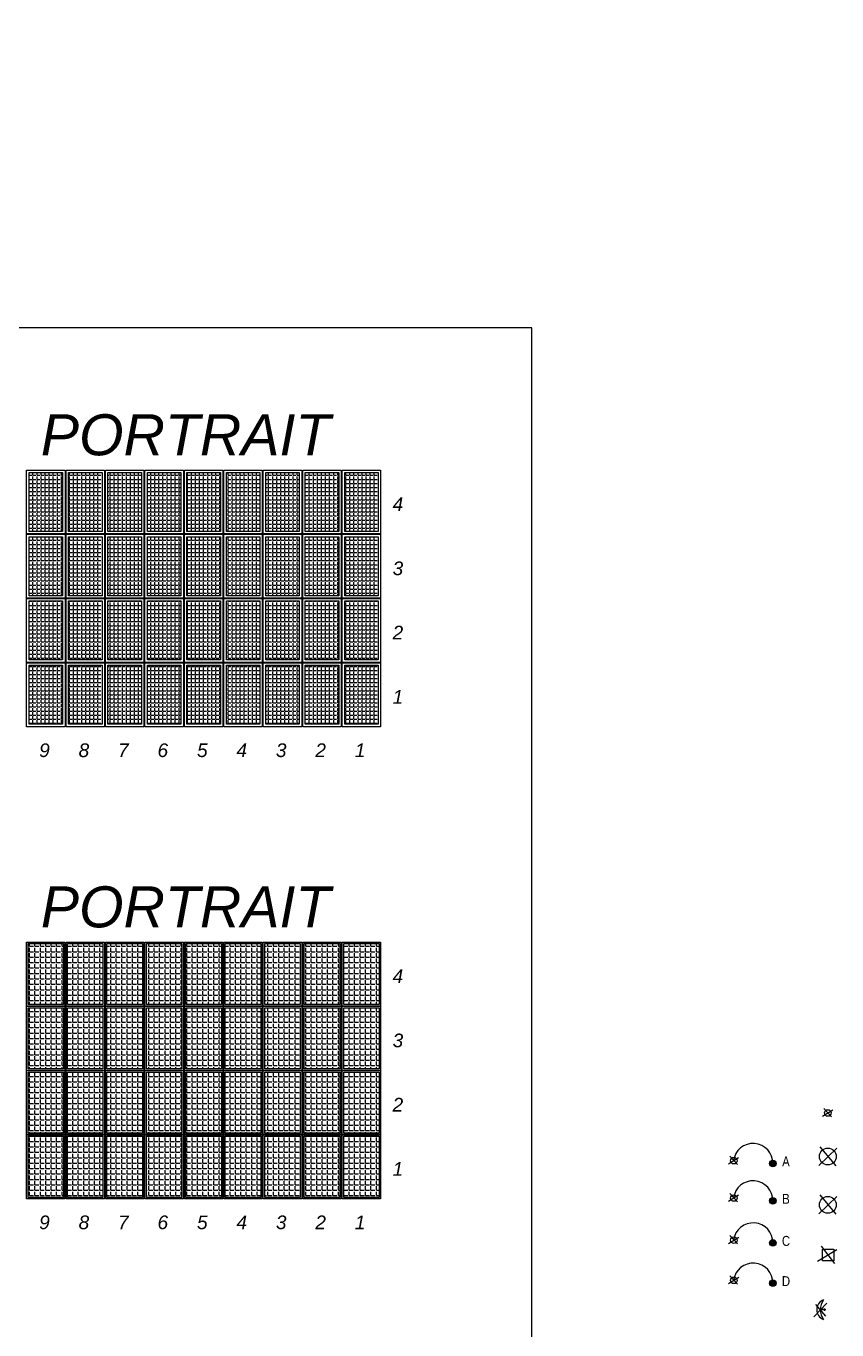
# Model space of a CAD drawing. Header units: feet. Extents: x -13431 to 12907, y 13448 to 29871.
# Drawn here: x 3388 to 4211, y 14519 to 15842 of the extents above; entities that cross this region are included whole.
import ezdxf
from ezdxf.enums import TextEntityAlignment as Align

# ---------------------------------------------------------------- set-up
doc = ezdxf.new("R2010")
doc.units = ezdxf.units.FT
doc.header["$MEASUREMENT"] = 0
doc.layers.add('LOCKED (NO PRINT)', color=7, linetype='Continuous', plot=False)
for name, color, linetype in [('MODULE FRAME', 9, 'Continuous'), ('MODULE HATCH', 7, 'Continuous'), ('Z - MODULE FRAME', 9, 'Continuous'), ('Z - ROOF', 3, 'Continuous')]:
    doc.layers.add(name, color=color, linetype=linetype)
doc.styles.add('PAPER SPACE TXT', font='technic_.ttf', dxfattribs={"height": 0.125})
doc.styles.add('style1', font='ariali.ttf')

# ---------------------------------------------------------------- blocks, each defined once
blk = doc.blocks.new('A$C6EF85B4C')
h = blk.add_hatch()
h.set_pattern_fill('ANGLE', color=9, scale=15)
h.set_pattern_definition([(0, (0, 0), (0, 4.125), [3, -1.125]), (90, (0, 0), (-4.125, 3e-16), [3, -1.125])])
h.paths.add_polyline_path([(-19.2, 21.6), (-19.2, -38.3), (14.8, -38.3), (14.8, 21.6)])
at = {"layer": 'Z - MODULE FRAME', "color": 7, "linetype": 'Continuous', "flags": 128}
blk.add_lwpolyline([(17.3, -40.8), (-21.7, -40.8), (-21.7, 24.1), (17.3, 24.1)], close=True, dxfattribs=at)
at = {"layer": 'Z - MODULE FRAME', "color": 8, "linetype": 'Continuous', "flags": 128}
blk.add_lwpolyline([(14.8, -38.3), (-19.2, -38.3), (-19.2, 21.6), (14.8, 21.6)], close=True, dxfattribs=at)
blk = doc.blocks.new('A$C20456FC4')
at = {"layer": 'MODULE FRAME'}
h = blk.add_hatch(dxfattribs=at)
h.set_pattern_fill('ANGLE', color=256, scale=20)
h.set_pattern_definition([(0, (8.925, 25.2446), (0, 5.5), [4, -1.5]), (90, (8.925, 25.2446), (-5.5, 3e-16), [4, -1.5])])
h.paths.add_polyline_path([(24.7, 47.9), (-11.3, 47.9), (-11.3, -14.1), (24.7, -14.1)])
at = {"layer": 'MODULE FRAME', "color": 10, "linetype": 'Continuous', "flags": 128}
blk.add_lwpolyline([(26.2, -15.6), (-12.8, -15.6), (-12.8, 49.4), (26.2, 49.4)], close=True, dxfattribs=at)
at = {"layer": 'MODULE FRAME', "color": 1, "linetype": 'Continuous', "flags": 128}
blk.add_lwpolyline([(24.7, -14.1), (-11.3, -14.1), (-11.3, 47.9), (24.7, 47.9)], close=True, dxfattribs=at)
blk = doc.blocks.new('*U126')
at = {"layer": 'Z - ROOF'}
h = blk.add_hatch(color=256, dxfattribs=at)
h.dxf.hatch_style = 1
h.paths.add_polyline_path([(43, -2.9, 1), (36.3, -2.9, 1)])
at = {"color": 3}
blk.add_circle((0, 0), 3.33, dxfattribs=at)
at = {"color": 7}
blk.add_circle((39.7, -2.9), 3.33, dxfattribs=at)
at = {"layer": 'Z - ROOF', "color": 3, "flags": 128}
for points in [[(-5.4, -3.3), (5, 3.1)], [(-4.1, 4.5), (3.7, -3.9)]]:
    blk.add_lwpolyline(points, dxfattribs=at)
at = {"layer": 'Z - ROOF', "color": 3}
blk.add_arc((19.7, -2.5), 20, 358.9278, 173.1211, dxfattribs=at)
at = {"style": 'PAPER SPACE TXT'}
blk.add_text('A', height=10.1, dxfattribs=at).set_placement((53, -0.8), align=Align.MIDDLE_CENTER)
blk = doc.blocks.new('*U123')
at = {"layer": 'Z - ROOF'}
h = blk.add_hatch(color=256, dxfattribs=at)
h.dxf.hatch_style = 1
h.paths.add_polyline_path([(43, -2.9, 1), (36.3, -2.9, 1)])
at = {"color": 3}
blk.add_circle((0, 0), 3.33, dxfattribs=at)
at = {"color": 7}
blk.add_circle((39.7, -2.9), 3.33, dxfattribs=at)
at = {"layer": 'Z - ROOF', "color": 3, "flags": 128}
for points in [[(-5.4, -3.3), (5, 3.1)], [(-4.1, 4.5), (3.7, -3.9)]]:
    blk.add_lwpolyline(points, dxfattribs=at)
at = {"layer": 'Z - ROOF', "color": 3}
blk.add_arc((19.7, -2.5), 20, 358.9278, 173.1211, dxfattribs=at)
at = {"style": 'PAPER SPACE TXT'}
blk.add_text('B', height=10.1, dxfattribs=at).set_placement((53, -0.8), align=Align.MIDDLE_CENTER)
blk = doc.blocks.new('OBSTRUCTION C')
at = {"layer": 'Z - ROOF'}
h = blk.add_hatch(color=256, dxfattribs=at)
h.dxf.hatch_style = 1
h.paths.add_polyline_path([(43, -2.9, 1), (36.3, -2.9, 1)])
at = {"color": 3}
blk.add_circle((0, 0), 3.33, dxfattribs=at)
at = {"color": 7}
blk.add_circle((39.7, -2.9), 3.33, dxfattribs=at)
at = {"layer": 'Z - ROOF', "color": 3, "flags": 128}
for points in [[(-5.4, -3.3), (5, 3.1)], [(-4.1, 4.5), (3.7, -3.9)]]:
    blk.add_lwpolyline(points, dxfattribs=at)
at = {"layer": 'Z - ROOF', "color": 3}
blk.add_arc((19.7, -2.5), 20, 358.9278, 173.1211, dxfattribs=at)
at = {"style": 'PAPER SPACE TXT'}
blk.add_text('C', height=10.1, dxfattribs=at).set_placement((53, -0.8), align=Align.MIDDLE_CENTER)
blk = doc.blocks.new('OBSTRUCTION D')
at = {"layer": 'Z - ROOF'}
h = blk.add_hatch(color=256, dxfattribs=at)
h.dxf.hatch_style = 1
h.paths.add_polyline_path([(43, -2.9, 1), (36.3, -2.9, 1)])
at = {"color": 3}
blk.add_circle((0, 0), 3.33, dxfattribs=at)
at = {"color": 7}
blk.add_circle((39.7, -2.9), 3.33, dxfattribs=at)
at = {"layer": 'Z - ROOF', "color": 3, "flags": 128}
for points in [[(-5.4, -3.3), (5, 3.1)], [(-4.1, 4.5), (3.7, -3.9)]]:
    blk.add_lwpolyline(points, dxfattribs=at)
at = {"layer": 'Z - ROOF', "color": 3}
blk.add_arc((19.7, -2.5), 20, 358.9278, 173.1211, dxfattribs=at)
at = {"style": 'PAPER SPACE TXT'}
blk.add_text('D', height=10.1, dxfattribs=at).set_placement((53, -0.8), align=Align.MIDDLE_CENTER)

msp = doc.modelspace()

# ---------------------------------------------------------------- linework, layer by layer
at = {"color": 3}
for points in [[(4196.17, 14600.87), (4207.65, 14600.87), (4207.65, 14589.02), (4196.17, 14589.02)], [(4194.24, 14539.9), (4199.14, 14539.9), (4199.14, 14539.2), (4194.24, 14539.2)], [(4199.14, 14540.14), (4197.89, 14540.14), (4197.89, 14538.96), (4199.14, 14538.96)]]:
    msp.add_lwpolyline(points, close=True, dxfattribs=at)
for centre, radius in [((4201.72, 14739.12), 3.33), ((4201.72, 14694.95), 8.52), ((4201.72, 14645.95), 8.52)]:
    msp.add_circle(centre, radius, dxfattribs=at)
for centre, radius, start, end in [((4201.2, 14539.55), 10.73, 111.32407, 248.67593), ((4212.13, 14539.55), 17.88, 146.01232, 213.98768)]:
    msp.add_arc(centre, radius, start, end, dxfattribs=at)
at = {"layer": 'LOCKED (NO PRINT)', "color": 7}
msp.add_lwpolyline([(3901.35, 13447.59), (3901.35, 15535.8), (2229.07, 15535.8), (2229.07, 23025.69), (-13430.82, 23025.69), (-13430.82, 13447.59), (3901.35, 13447.59)], dxfattribs=at)
at = {"layer": 'Z - ROOF', "color": 3, "flags": 128}
for points in [[(4196.32, 14735.76), (4206.7, 14742.19)], [(4197.57, 14743.54), (4205.35, 14735.14)], [(4192.69, 14685.95), (4210.75, 14703.27)], [(4193.62, 14704.93), (4209.81, 14685.43)], [(4192.69, 14636.94), (4210.75, 14654.26)], [(4193.62, 14655.92), (4209.81, 14636.43)], [(4191.13, 14588.74), (4210.95, 14600.57)], [(4195.07, 14604.09), (4208.36, 14586.36)], [(4187.4, 14532.21), (4200.62, 14546.07)], [(4189.19, 14544.93), (4199.31, 14532.78)]]:
    msp.add_lwpolyline(points, dxfattribs=at)

# ---------------------------------------------------------------- block references
for p in [(3401.2, 14863.19), (3441.25, 14863.19), (3481.3, 14863.19), (3521.35, 14863.19), (3561.4, 14863.19), (3601.45, 14863.19), (3641.5, 14863.19), (3681.55, 14863.19), (3721.6, 14863.19), (3401.2, 14797.99), (3441.25, 14797.99), (3481.3, 14797.99), (3521.35, 14797.99), (3561.4, 14797.99), (3601.45, 14797.99), (3641.5, 14797.99), (3681.55, 14797.99), (3721.6, 14797.99), (3401.2, 14732.79), (3441.25, 14732.79), (3481.3, 14732.79), (3521.35, 14732.79), (3561.4, 14732.79), (3601.45, 14732.79), (3641.5, 14732.79), (3681.55, 14732.79), (3721.6, 14732.79), (3401.2, 14667.59), (3441.25, 14667.59), (3481.3, 14667.59), (3521.35, 14667.59), (3561.4, 14667.59), (3601.45, 14667.59), (3641.5, 14667.59), (3681.55, 14667.59), (3721.6, 14667.59)]:
    msp.add_blockref('A$C20456FC4', p)
at = {"color": 3}
for name, p in [('*U126', (4106.21, 14690.71)), ('*U123', (4106.21, 14652.8)), ('OBSTRUCTION C', (4106.26, 14610.12)), ('OBSTRUCTION D', (4106.26, 14569.27))]:
    msp.add_blockref(name, p, dxfattribs=at)
at = {"layer": 'MODULE HATCH', "linetype": 'Continuous'}
for p in [(3410.12, 15367.51), (3450.17, 15367.51), (3490.22, 15367.51), (3530.27, 15367.51), (3570.32, 15367.51), (3610.37, 15367.51), (3650.42, 15367.51), (3690.47, 15367.51), (3730.52, 15367.51), (3410.12, 15302.31), (3450.17, 15302.31), (3490.22, 15302.31), (3530.27, 15302.31), (3570.32, 15302.31), (3610.37, 15302.31), (3650.42, 15302.31), (3690.47, 15302.31), (3730.52, 15302.31), (3410.12, 15237.11), (3450.17, 15237.11), (3490.22, 15237.11), (3530.27, 15237.11), (3570.32, 15237.11), (3610.37, 15237.11), (3650.42, 15237.11), (3690.47, 15237.11), (3730.52, 15237.11), (3410.12, 15171.91), (3450.17, 15171.91), (3490.22, 15171.91), (3530.27, 15171.91), (3570.32, 15171.91), (3610.37, 15171.91), (3650.42, 15171.91), (3690.47, 15171.91), (3730.52, 15171.91)]:
    msp.add_blockref('A$C6EF85B4C', p, dxfattribs=at)

# ---------------------------------------------------------------- texts
at = {"layer": 'LOCKED (NO PRINT)', "style": 'style1'}
for s, height, p in [('PORTRAIT', 41.624, (3402.84, 15406.55)), ('4', 13.87, (3759.93, 15350.07)), ('3', 13.87, (3759.93, 15284.87)), ('2', 13.87, (3759.93, 15219.67)), ('1', 13.87, (3759.93, 15154.47)), ('9', 13.87, (3401.17, 15100.29)), ('8', 13.87, (3441.22, 15100.29)), ('7', 13.87, (3481.27, 15100.29)), ('6', 13.87, (3521.32, 15100.29)), ('5', 13.87, (3561.37, 15100.29)), ('4', 13.87, (3601.42, 15100.29)), ('3', 13.87, (3641.47, 15100.29)), ('2', 13.87, (3681.52, 15100.29)), ('1', 13.87, (3721.57, 15100.29)), ('PORTRAIT', 41.624, (3402.84, 14927.48)), ('4', 13.87, (3759.93, 14871)), ('3', 13.87, (3759.93, 14805.8)), ('2', 13.87, (3759.93, 14740.6)), ('1', 13.87, (3759.93, 14675.4)), ('9', 13.87, (3401.17, 14621.21)), ('8', 13.87, (3441.22, 14621.21)), ('7', 13.87, (3481.27, 14621.21)), ('6', 13.87, (3521.32, 14621.21)), ('5', 13.87, (3561.37, 14621.21)), ('4', 13.87, (3601.42, 14621.21)), ('3', 13.87, (3641.47, 14621.21)), ('2', 13.87, (3681.52, 14621.21)), ('1', 13.87, (3721.57, 14621.21))]:
    msp.add_text(s, height=height, dxfattribs=at).set_placement(p)

doc.saveas('drawing.dxf')
